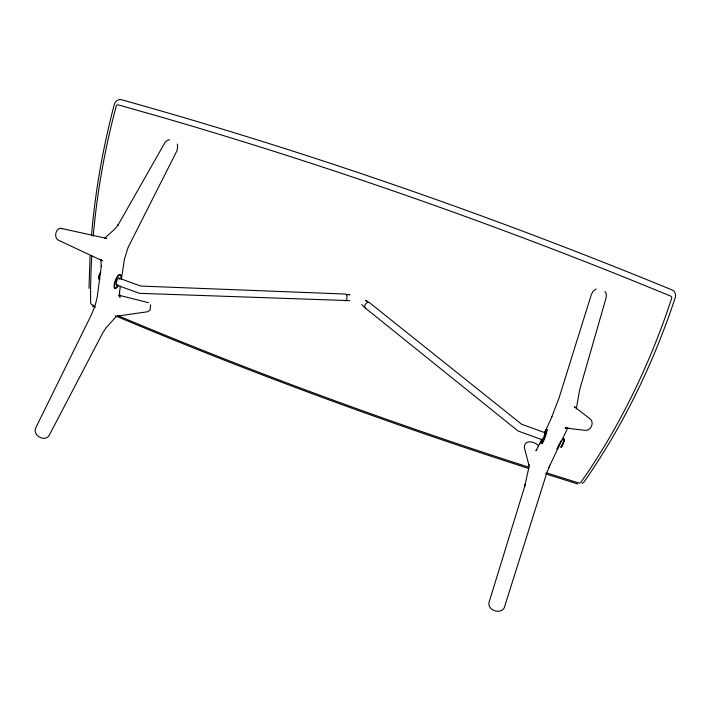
<?xml version="1.0" encoding="UTF-8"?>
<svg xmlns="http://www.w3.org/2000/svg" width="711" height="711" viewBox="0 0 711 711"><rect width="100%" height="100%" fill="white"/><g stroke="black" fill="none" stroke-linecap="round" stroke-linejoin="round"><path stroke-width="1.07" d="M88.999 288.399L90.048 255.942M529.046 465.856L529.082 464.878L529.126 466.105M91.532 235.217C95.256 190.85 103.104 146.857 114.471 103.824C115.395 101.122 118.586 98.9 121.474 99.718C308.601 151.932 492.323 216.091 672.002 289.901C675.254 291.012 676.134 294.887 675.174 297.882C653.525 363.045 623.467 425.649 584.015 481.942L582.131 483.507M576.292 408.985L579.625 389.939L606.279 297.198L606.252 293.874L605.017 291.501M563.379 441.815L564.285 439.869L564.019 439.078A4.568 0.587 -70 0 0 563.53 439.096M560.73 446.828L560.712 447.023A4.568 0.587 -70 0 0 561.93 445.673A4.568 0.587 -70 0 0 563.796 440.429L562.881 439.798L563.023 438.927L563.992 439.282M542.671 439.22L542.635 439.922L545.284 432.83L521.678 424.263L369.027 302.299A3.422 1.786 -51.3 0 0 365.187 304.708A3.422 1.786 -51.3 0 0 365.641 307.987M120.363 286.098L119.43 293.136L119.492 292.292L120.052 297.287L118.906 295.856M121.323 279.583L124.443 259.142L128.096 247.428L177.11 150.474L177.661 145.808L177.243 144.057M563.85 440.145L563.885 441.762A4.053 0.524 -70 0 1 562.463 445.557A4.053 0.524 -70 0 1 561.423 447.015L561.406 446.588M564.285 439.869L564.267 439.451A4.053 0.524 -70 0 0 563.583 440.216M528.7 468.202L524.807 486.093L524.994 485.426L489.621 600.511C484.858 610.269 503.21 616.419 504.997 605.372L546.448 474.015M525.029 485.302L525.447 483.782L525.233 484.538M95.318 304.957L97.203 297.047L101.371 265.781L101.3 266.545L100.811 259.586L102.402 260.83L58.853 240.398C52.978 238.212 55.831 226.151 62.515 228.684M94.776 306.601L91.515 314.511L35.95 427.453C31.631 435.887 46.162 443.042 49.717 434.377L103.015 332.419L106.232 327.575L116.266 316.511M547.106 472.211L549.15 466.958M548.99 467.358L549.843 465.305M549.639 465.785L567.938 427.542M551.612 417.393L559.015 398.044L591.276 294.781L592.983 291.368L596.094 288.986M539.56 444.064L541.791 439.131M544.919 432.217L551.905 416.753M539.88 443.371L535.881 450.73L536.983 449.743M561.868 445.619L564.143 440.74M544.688 433.568L545.284 432.83M100.491 272.473L99.913 273.335A3.884 1.226 -70 0 0 98.687 277.014A3.884 1.226 -70 0 0 99.167 278.943M567.467 427.595L565.014 427.978L585.366 430.386C591.01 430.955 594.787 422.032 589.846 418.717L574.346 406.665L575.297 407.51M116.755 316.235L147.639 311.738L150.11 309.889L150.643 304.806M348.817 294.407L346.533 294.665L348.514 294.612M349.901 300.646L139.409 293.323L116.595 285.031M169.733 139.774L167.361 140.263L165.085 142.342L118.55 224.161L115.182 228.64L104.499 238.469L106.694 238.407L61.146 228.391M118.604 295.154L148.457 302.655M546.075 472.726L578.612 482.929A2.275 1.769 10.5 0 0 580.878 482.342L588.113 471.864A1159.677 787.557 60.5 0 0 666.758 312.858L671.691 298.202A2.595 2.204 -1.7 0 0 670.535 296.016L627.111 278.312A1985.823 741.511 23.8 0 0 159.006 116.435L118.222 104.881A2.453 1.991 52.2 0 0 116.293 105.912L112.596 120.159A1476.285 981.287 -15.2 0 0 93.221 236.194M545.55 473.855L577.759 483.969M529.313 467.376C389.912 422.681 252.369 372.173 117.422 315.435M528.797 468.496C388.881 423.614 250.814 372.875 115.386 315.835M118.906 278.134L140.769 286.071L345.937 294.07A3.422 1.262 -87.8 0 1 346.87 298.629A3.422 1.262 -87.8 0 1 344.915 300.273M542.635 439.922L518.008 430.964L364.779 307.605L361.721 304.486M95.283 306.077L91.977 304.663A2.133 1.618 40.8 0 1 90.626 302.815L90.59 290.275A1476.285 981.287 -15.2 0 1 91.799 255.702M92.234 306.05L95.256 307.33M349.483 294.692L349.981 294.967L349.501 294.585M538.511 445.877C534.636 441.158 524.069 439.158 524.354 447.672L529.082 465.661M100.749 259.684L101.442 260.617M544.786 432.092A7.599 0.844 -70 0 1 546.368 431.497A7.599 0.844 -70 0 1 542.306 442.375A7.599 0.844 -70 0 1 542.146 439.14M545.897 430.937A7.599 0.844 -70 0 1 546.946 431.239A7.599 0.844 -70 0 1 543.844 440.358A7.599 0.844 -70 0 1 541.738 443.157M541.871 442.233A7.599 0.844 -70 0 1 542.173 440.918M559.433 443.637A4.568 0.569 -70 0 1 558.606 445.415M558.011 446.259A4.568 0.569 -70 0 1 557.859 446.259M557.557 447.512A7.608 0.951 -70 0 1 556.997 448.445M560.81 441.042A7.608 0.96 -70 0 1 556.793 449.094M117.306 284.604A3.644 1.084 -70 0 1 116.16 283.493A3.644 1.084 -70 0 1 117.91 278.881A3.644 1.084 -70 0 1 119.359 279.21M118.533 285.155A7.297 2.177 -70 0 1 114.515 286.755A7.297 2.177 -70 0 1 118.07 276.179A7.297 2.177 -70 0 1 120.834 278.303M117.253 286.391A7.297 2.177 -70 0 1 114.071 286.586A7.297 2.177 -70 0 1 116.782 277.308A7.297 2.177 -70 0 1 120.417 275.557M99.869 279.459A4.373 1.378 -70 0 1 98.918 277.397A4.373 1.378 -70 0 1 100.811 272.42M118.097 224.907L117.679 225.547L118.097 224.907M365.978 300.46L365.383 300.46L366.636 300.762L367.942 302.299L365.978 300.46"/></g></svg>
